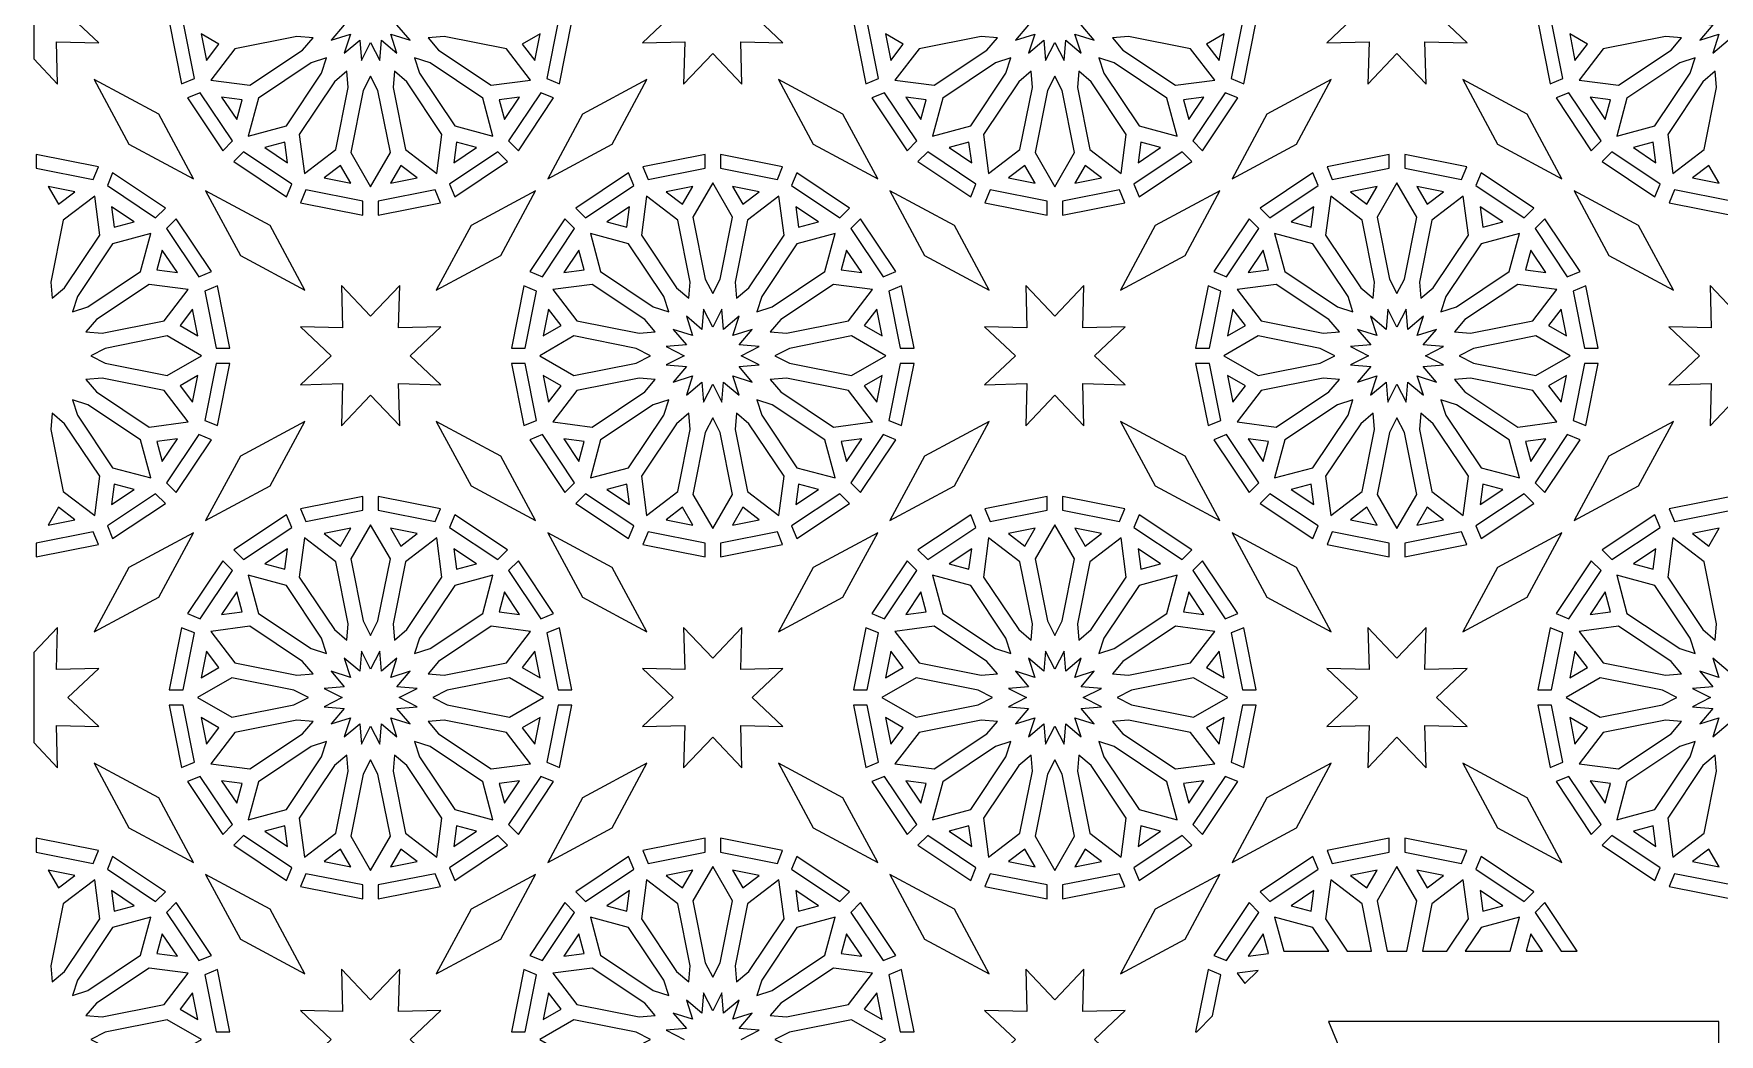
# Model space of a CAD drawing. Header units: millimetres. Extents: x 5 to 6335, y 27 to 2435.
# Drawn here: x 5461.2 to 5806, y 1946 to 2150.9 of the extents above; entities that cross this region are included whole.
import ezdxf

# ---------------------------------------------------------------- set-up
doc = ezdxf.new("R2010")
doc.units = ezdxf.units.MM
doc.layers.add('CUT', color=1, linetype='CONTINUOUS')

msp = doc.modelspace()

# ---------------------------------------------------------------- linework, layer by layer
at = {"layer": 'CUT'}
for points in [[(5461.16, 2145.694), (5466.036, 2140.548), (5465.803, 2149.197), (5474.452, 2148.964), (5468.171, 2154.915), (5474.452, 2160.866), (5465.803, 2160.633), (5466.036, 2169.282), (5461.16, 2164.136)], [(5594.134, 2169.282), (5594.367, 2160.633), (5585.718, 2160.866), (5591.999, 2154.915), (5585.718, 2148.964), (5594.367, 2149.197), (5594.134, 2140.548), (5600.085, 2146.829), (5606.036, 2140.548), (5605.803, 2149.197), (5614.452, 2148.964), (5608.171, 2154.915), (5614.452, 2160.866), (5605.803, 2160.633), (5606.036, 2169.282), (5600.085, 2163.001)], [(5734.134, 2169.282), (5734.367, 2160.633), (5725.718, 2160.866), (5731.999, 2154.915), (5725.718, 2148.964), (5734.367, 2149.197), (5734.134, 2140.548), (5740.085, 2146.829), (5746.036, 2140.548), (5745.803, 2149.197), (5754.452, 2148.964), (5748.171, 2154.915), (5754.452, 2160.866), (5745.803, 2160.633), (5746.036, 2169.282), (5740.085, 2163.001)], [(5488.894, 2153.34), (5491.428, 2140.607), (5494.027, 2141.685), (5491.709, 2153.34)], [(5568.461, 2153.34), (5566.143, 2141.685), (5568.742, 2140.607), (5571.276, 2153.34)], [(5628.894, 2153.34), (5631.428, 2140.607), (5634.027, 2141.685), (5631.709, 2153.34)], [(5708.461, 2153.34), (5706.143, 2141.685), (5708.742, 2140.607), (5711.276, 2153.34)], [(5768.894, 2153.34), (5771.428, 2140.607), (5774.027, 2141.685), (5771.709, 2153.34)], [(5499.067, 2148.745), (5495.416, 2150.853), (5496.5, 2145.4)], [(5518.323, 2150.043), (5515.012, 2150.311), (5502.299, 2147.782), (5497.377, 2141.366), (5505.394, 2140.311), (5516.172, 2147.513)], [(5541.847, 2150.043), (5543.998, 2147.513), (5554.776, 2140.311), (5562.793, 2141.366), (5557.871, 2147.782), (5545.158, 2150.311)], [(5564.754, 2150.853), (5561.103, 2148.745), (5563.67, 2145.4)], [(5639.067, 2148.745), (5635.416, 2150.853), (5636.5, 2145.4)], [(5658.323, 2150.043), (5655.012, 2150.311), (5642.299, 2147.782), (5637.377, 2141.366), (5645.394, 2140.311), (5656.172, 2147.513)], [(5681.847, 2150.043), (5683.998, 2147.513), (5694.776, 2140.311), (5702.793, 2141.366), (5697.871, 2147.782), (5685.158, 2150.311)], [(5704.754, 2150.853), (5701.103, 2148.745), (5703.67, 2145.4)], [(5779.067, 2148.745), (5775.416, 2150.853), (5776.5, 2145.4)], [(5798.323, 2150.043), (5795.012, 2150.311), (5782.299, 2147.782), (5777.377, 2141.366), (5785.394, 2140.311), (5796.172, 2147.513)], [(5521.083, 2145.913), (5517.921, 2144.893), (5507.144, 2137.692), (5505.051, 2129.881), (5512.862, 2131.974), (5520.063, 2142.751)], [(5539.087, 2145.913), (5540.107, 2142.751), (5547.308, 2131.974), (5555.119, 2129.881), (5553.026, 2137.692), (5542.249, 2144.893)], [(5661.083, 2145.913), (5657.921, 2144.893), (5647.144, 2137.692), (5645.051, 2129.881), (5652.862, 2131.974), (5660.063, 2142.751)], [(5679.087, 2145.913), (5680.107, 2142.751), (5687.308, 2131.974), (5695.119, 2129.881), (5693.026, 2137.692), (5682.249, 2144.893)], [(5801.083, 2145.913), (5797.921, 2144.893), (5787.144, 2137.692), (5785.051, 2129.881), (5792.862, 2131.974), (5800.063, 2142.751)], [(5525.213, 2143.153), (5522.683, 2141.002), (5515.481, 2130.224), (5516.536, 2122.207), (5522.952, 2127.129), (5525.481, 2139.842)], [(5530.085, 2142.184), (5528.571, 2139.227), (5526.042, 2126.515), (5530.085, 2119.511), (5534.128, 2126.515), (5531.599, 2139.227)], [(5534.957, 2143.153), (5534.689, 2139.842), (5537.218, 2127.129), (5543.634, 2122.207), (5544.689, 2130.224), (5537.487, 2141.002)], [(5665.213, 2143.153), (5662.683, 2141.002), (5655.481, 2130.224), (5656.536, 2122.207), (5662.952, 2127.129), (5665.481, 2139.842)], [(5670.085, 2142.184), (5668.571, 2139.227), (5666.042, 2126.515), (5670.085, 2119.511), (5674.128, 2126.515), (5671.599, 2139.227)], [(5674.957, 2143.153), (5674.689, 2139.842), (5677.218, 2127.129), (5683.634, 2122.207), (5684.689, 2130.224), (5677.487, 2141.002)], [(5805.213, 2143.153), (5802.683, 2141.002), (5795.481, 2130.224), (5796.536, 2122.207), (5802.952, 2127.129), (5805.481, 2139.842)], [(5486.734, 2134.359), (5473.536, 2141.464), (5480.641, 2128.266), (5493.839, 2121.161)], [(5492.633, 2137.697), (5499.846, 2126.903), (5501.835, 2128.893), (5495.233, 2138.774)], [(5564.937, 2138.774), (5558.335, 2128.893), (5560.324, 2126.903), (5567.537, 2137.697)], [(5579.529, 2128.266), (5586.634, 2141.464), (5573.436, 2134.359), (5566.331, 2121.161)], [(5626.734, 2134.359), (5613.536, 2141.464), (5620.641, 2128.266), (5633.839, 2121.161)], [(5632.633, 2137.697), (5639.846, 2126.903), (5641.835, 2128.893), (5635.233, 2138.774)], [(5704.937, 2138.774), (5698.335, 2128.893), (5700.324, 2126.903), (5707.537, 2137.697)], [(5719.529, 2128.266), (5726.634, 2141.464), (5713.436, 2134.359), (5706.331, 2121.161)], [(5766.734, 2134.359), (5753.536, 2141.464), (5760.641, 2128.266), (5773.839, 2121.161)], [(5772.633, 2137.697), (5779.846, 2126.903), (5781.835, 2128.893), (5775.233, 2138.774)], [(5503.789, 2137.345), (5499.609, 2137.895), (5502.698, 2133.272)], [(5560.561, 2137.895), (5556.381, 2137.345), (5557.472, 2133.272)], [(5643.789, 2137.345), (5639.609, 2137.895), (5642.698, 2133.272)], [(5700.561, 2137.895), (5696.381, 2137.345), (5697.472, 2133.272)], [(5783.789, 2137.345), (5779.609, 2137.895), (5782.698, 2133.272)], [(5512.515, 2128.619), (5508.442, 2127.528), (5513.065, 2124.439)], [(5551.728, 2127.528), (5547.655, 2128.619), (5547.105, 2124.439)], [(5652.515, 2128.619), (5648.442, 2127.528), (5653.065, 2124.439)], [(5691.728, 2127.528), (5687.655, 2128.619), (5687.105, 2124.439)], [(5792.515, 2128.619), (5788.442, 2127.528), (5793.065, 2124.439)], [(5474.393, 2123.572), (5461.66, 2126.106), (5461.66, 2123.291), (5473.315, 2120.973)], [(5502.073, 2124.676), (5512.867, 2117.463), (5513.944, 2120.063), (5504.063, 2126.665)], [(5556.107, 2126.665), (5546.226, 2120.063), (5547.303, 2117.463), (5558.097, 2124.676)], [(5598.51, 2126.106), (5585.777, 2123.572), (5586.855, 2120.973), (5598.51, 2123.291)], [(5614.393, 2123.572), (5601.66, 2126.106), (5601.66, 2123.291), (5613.315, 2120.973)], [(5642.073, 2124.676), (5652.867, 2117.463), (5653.944, 2120.063), (5644.063, 2126.665)], [(5696.107, 2126.665), (5686.226, 2120.063), (5687.303, 2117.463), (5698.097, 2124.676)], [(5738.51, 2126.106), (5725.777, 2123.572), (5726.855, 2120.973), (5738.51, 2123.291)], [(5754.393, 2123.572), (5741.66, 2126.106), (5741.66, 2123.291), (5753.315, 2120.973)], [(5782.073, 2124.676), (5792.867, 2117.463), (5793.944, 2120.063), (5784.063, 2126.665)], [(5488.097, 2115.154), (5477.303, 2122.367), (5476.226, 2119.767), (5486.107, 2113.165)], [(5523.915, 2123.897), (5520.57, 2121.33), (5526.023, 2120.246)], [(5536.255, 2123.897), (5534.147, 2120.246), (5539.6, 2121.33)], [(5582.867, 2122.367), (5572.073, 2115.154), (5574.063, 2113.165), (5583.944, 2119.767)], [(5628.097, 2115.154), (5617.303, 2122.367), (5616.226, 2119.767), (5626.107, 2113.165)], [(5663.915, 2123.897), (5660.57, 2121.33), (5666.023, 2120.246)], [(5676.255, 2123.897), (5674.147, 2120.246), (5679.6, 2121.33)], [(5722.867, 2122.367), (5712.073, 2115.154), (5714.063, 2113.165), (5723.944, 2119.767)], [(5768.097, 2115.154), (5757.303, 2122.367), (5756.226, 2119.767), (5766.107, 2113.165)], [(5803.915, 2123.897), (5800.57, 2121.33), (5806.023, 2120.246)], [(5464.147, 2119.584), (5466.255, 2115.933), (5469.6, 2118.5)], [(5464.957, 2096.677), (5467.487, 2098.828), (5474.689, 2109.606), (5473.634, 2117.623), (5467.218, 2112.701), (5464.689, 2099.988)], [(5503.436, 2105.471), (5516.634, 2098.366), (5509.529, 2111.564), (5496.331, 2118.669)], [(5528.51, 2116.539), (5516.855, 2118.857), (5515.777, 2116.258), (5528.51, 2113.724)], [(5543.315, 2118.857), (5531.66, 2116.539), (5531.66, 2113.724), (5544.393, 2116.258)], [(5550.641, 2111.564), (5543.536, 2098.366), (5556.734, 2105.471), (5563.839, 2118.669)], [(5595.213, 2096.677), (5595.481, 2099.988), (5592.952, 2112.701), (5586.536, 2117.623), (5585.481, 2109.606), (5592.683, 2098.828)], [(5590.57, 2118.5), (5593.915, 2115.933), (5596.023, 2119.584)], [(5600.085, 2097.646), (5601.599, 2100.603), (5604.128, 2113.315), (5600.085, 2120.319), (5596.042, 2113.315), (5598.571, 2100.603)], [(5604.147, 2119.584), (5606.255, 2115.933), (5609.6, 2118.5)], [(5604.957, 2096.677), (5607.487, 2098.828), (5614.689, 2109.606), (5613.634, 2117.623), (5607.218, 2112.701), (5604.689, 2099.988)], [(5643.436, 2105.471), (5656.634, 2098.366), (5649.529, 2111.564), (5636.331, 2118.669)], [(5668.51, 2116.539), (5656.855, 2118.857), (5655.777, 2116.258), (5668.51, 2113.724)], [(5683.315, 2118.857), (5671.66, 2116.539), (5671.66, 2113.724), (5684.393, 2116.258)], [(5690.641, 2111.564), (5683.536, 2098.366), (5696.734, 2105.471), (5703.839, 2118.669)], [(5735.213, 2096.677), (5735.481, 2099.988), (5732.952, 2112.701), (5726.536, 2117.623), (5725.481, 2109.606), (5732.683, 2098.828)], [(5730.57, 2118.5), (5733.915, 2115.933), (5736.023, 2119.584)], [(5740.085, 2097.646), (5741.599, 2100.603), (5744.128, 2113.315), (5740.085, 2120.319), (5736.042, 2113.315), (5738.571, 2100.603)], [(5744.147, 2119.584), (5746.255, 2115.933), (5749.6, 2118.5)], [(5744.957, 2096.677), (5747.487, 2098.828), (5754.689, 2109.606), (5753.634, 2117.623), (5747.218, 2112.701), (5744.689, 2099.988)], [(5783.436, 2105.471), (5796.634, 2098.366), (5789.529, 2111.564), (5776.331, 2118.669)], [(5808.51, 2116.539), (5796.855, 2118.857), (5795.777, 2116.258), (5808.51, 2113.724)], [(5477.105, 2115.391), (5477.655, 2111.211), (5481.728, 2112.302)], [(5578.442, 2112.302), (5582.515, 2111.211), (5583.065, 2115.391)], [(5617.105, 2115.391), (5617.655, 2111.211), (5621.728, 2112.302)], [(5718.442, 2112.302), (5722.515, 2111.211), (5723.065, 2115.391)], [(5757.105, 2115.391), (5757.655, 2111.211), (5761.728, 2112.302)], [(5497.537, 2102.133), (5490.324, 2112.927), (5488.335, 2110.937), (5494.937, 2101.056)], [(5569.846, 2112.927), (5562.633, 2102.133), (5565.233, 2101.056), (5571.835, 2110.937)], [(5637.537, 2102.133), (5630.324, 2112.927), (5628.335, 2110.937), (5634.937, 2101.056)], [(5709.846, 2112.927), (5702.633, 2102.133), (5705.233, 2101.056), (5711.835, 2110.937)], [(5777.537, 2102.133), (5770.324, 2112.927), (5768.335, 2110.937), (5774.937, 2101.056)], [(5469.087, 2093.917), (5472.249, 2094.937), (5483.026, 2102.138), (5485.119, 2109.949), (5477.308, 2107.856), (5470.107, 2097.079)], [(5591.083, 2093.917), (5590.063, 2097.079), (5582.862, 2107.856), (5575.051, 2109.949), (5577.144, 2102.138), (5587.921, 2094.937)], [(5609.087, 2093.917), (5612.249, 2094.937), (5623.026, 2102.138), (5625.119, 2109.949), (5617.308, 2107.856), (5610.107, 2097.079)], [(5731.083, 2093.917), (5730.063, 2097.079), (5722.862, 2107.856), (5715.051, 2109.949), (5717.144, 2102.138), (5727.921, 2094.937)], [(5749.087, 2093.917), (5752.249, 2094.937), (5763.026, 2102.138), (5765.119, 2109.949), (5757.308, 2107.856), (5750.107, 2097.079)], [(5487.472, 2106.558), (5486.381, 2102.485), (5490.561, 2101.935)], [(5569.609, 2101.935), (5573.789, 2102.485), (5572.698, 2106.558)], [(5627.472, 2106.558), (5626.381, 2102.485), (5630.561, 2101.935)], [(5709.609, 2101.935), (5713.789, 2102.485), (5712.698, 2106.558)], [(5767.472, 2106.558), (5766.381, 2102.485), (5770.561, 2101.935)], [(5471.847, 2089.787), (5475.158, 2089.519), (5487.871, 2092.048), (5492.793, 2098.464), (5484.776, 2099.519), (5473.998, 2092.317)], [(5496.143, 2098.145), (5498.461, 2086.49), (5501.276, 2086.49), (5498.742, 2099.223)], [(5524.134, 2099.282), (5524.367, 2090.633), (5515.718, 2090.866), (5521.999, 2084.915), (5515.718, 2078.964), (5524.367, 2079.197), (5524.134, 2070.548), (5530.085, 2076.829), (5536.036, 2070.548), (5535.803, 2079.197), (5544.452, 2078.964), (5538.171, 2084.915), (5544.452, 2090.866), (5535.803, 2090.633), (5536.036, 2099.282), (5530.085, 2093.001)], [(5561.428, 2099.223), (5558.894, 2086.49), (5561.709, 2086.49), (5564.027, 2098.145)], [(5586.172, 2092.317), (5575.394, 2099.519), (5567.377, 2098.464), (5572.299, 2092.048), (5585.012, 2089.519), (5588.323, 2089.787)], [(5611.847, 2089.787), (5615.158, 2089.519), (5627.871, 2092.048), (5632.793, 2098.464), (5624.776, 2099.519), (5613.998, 2092.317)], [(5636.143, 2098.145), (5638.461, 2086.49), (5641.276, 2086.49), (5638.742, 2099.223)], [(5664.134, 2099.282), (5664.367, 2090.633), (5655.718, 2090.866), (5661.999, 2084.915), (5655.718, 2078.964), (5664.367, 2079.197), (5664.134, 2070.548), (5670.085, 2076.829), (5676.036, 2070.548), (5675.803, 2079.197), (5684.452, 2078.964), (5678.171, 2084.915), (5684.452, 2090.866), (5675.803, 2090.633), (5676.036, 2099.282), (5670.085, 2093.001)], [(5701.428, 2099.223), (5698.894, 2086.49), (5701.709, 2086.49), (5704.027, 2098.145)], [(5726.172, 2092.317), (5715.394, 2099.519), (5707.377, 2098.464), (5712.299, 2092.048), (5725.012, 2089.519), (5728.323, 2089.787)], [(5751.847, 2089.787), (5755.158, 2089.519), (5767.871, 2092.048), (5772.793, 2098.464), (5764.776, 2099.519), (5753.998, 2092.317)], [(5776.143, 2098.145), (5778.461, 2086.49), (5781.276, 2086.49), (5778.742, 2099.223)], [(5804.134, 2099.282), (5804.367, 2090.633), (5795.718, 2090.866), (5801.999, 2084.915), (5795.718, 2078.964), (5804.367, 2079.197), (5804.134, 2070.548), (5810.085, 2076.829), (5816.036, 2070.548), (5815.803, 2079.197), (5824.452, 2078.964), (5818.171, 2084.915), (5824.452, 2090.866), (5815.803, 2090.633), (5816.036, 2099.282), (5810.085, 2093.001)], [(5493.67, 2094.43), (5491.103, 2091.085), (5494.754, 2088.977)], [(5565.416, 2088.977), (5569.067, 2091.085), (5566.5, 2094.43)], [(5598.192, 2094.433), (5597.857, 2090.295), (5594.693, 2092.984), (5595.967, 2089.033), (5592.016, 2090.307), (5594.705, 2087.143), (5590.567, 2086.808), (5594.261, 2084.915), (5590.567, 2083.022), (5594.705, 2082.687), (5592.016, 2079.523), (5595.967, 2080.797), (5594.693, 2076.846), (5597.857, 2079.535), (5598.192, 2075.397), (5600.085, 2079.091), (5601.978, 2075.397), (5602.313, 2079.535), (5605.477, 2076.846), (5604.203, 2080.797), (5608.154, 2079.523), (5605.465, 2082.687), (5609.603, 2083.022), (5605.909, 2084.915), (5609.603, 2086.808), (5605.465, 2087.143), (5608.154, 2090.307), (5604.203, 2089.033), (5605.477, 2092.984), (5602.313, 2090.295), (5601.978, 2094.433), (5600.085, 2090.739)], [(5633.67, 2094.43), (5631.103, 2091.085), (5634.754, 2088.977)], [(5705.416, 2088.977), (5709.067, 2091.085), (5706.5, 2094.43)], [(5738.192, 2094.433), (5737.857, 2090.295), (5734.693, 2092.984), (5735.967, 2089.033), (5732.016, 2090.307), (5734.705, 2087.143), (5730.567, 2086.808), (5734.261, 2084.915), (5730.567, 2083.022), (5734.705, 2082.687), (5732.016, 2079.523), (5735.967, 2080.797), (5734.693, 2076.846), (5737.857, 2079.535), (5738.192, 2075.397), (5740.085, 2079.091), (5741.978, 2075.397), (5742.313, 2079.535), (5745.477, 2076.846), (5744.203, 2080.797), (5748.154, 2079.523), (5745.465, 2082.687), (5749.603, 2083.022), (5745.909, 2084.915), (5749.603, 2086.808), (5745.465, 2087.143), (5748.154, 2090.307), (5744.203, 2089.033), (5745.477, 2092.984), (5742.313, 2090.295), (5741.978, 2094.433), (5740.085, 2090.739)], [(5773.67, 2094.43), (5771.103, 2091.085), (5774.754, 2088.977)], [(5472.816, 2084.915), (5475.773, 2083.401), (5488.485, 2080.872), (5495.489, 2084.915), (5488.485, 2088.958), (5475.773, 2086.429)], [(5587.354, 2084.915), (5584.397, 2086.429), (5571.685, 2088.958), (5564.681, 2084.915), (5571.685, 2080.872), (5584.397, 2083.401)], [(5612.816, 2084.915), (5615.773, 2083.401), (5628.485, 2080.872), (5635.489, 2084.915), (5628.485, 2088.958), (5615.773, 2086.429)], [(5727.354, 2084.915), (5724.397, 2086.429), (5711.685, 2088.958), (5704.681, 2084.915), (5711.685, 2080.872), (5724.397, 2083.401)], [(5752.816, 2084.915), (5755.773, 2083.401), (5768.485, 2080.872), (5775.489, 2084.915), (5768.485, 2088.958), (5755.773, 2086.429)], [(5498.461, 2083.34), (5496.143, 2071.685), (5498.742, 2070.607), (5501.276, 2083.34)], [(5558.894, 2083.34), (5561.428, 2070.607), (5564.027, 2071.685), (5561.709, 2083.34)], [(5638.461, 2083.34), (5636.143, 2071.685), (5638.742, 2070.607), (5641.276, 2083.34)], [(5698.894, 2083.34), (5701.428, 2070.607), (5704.027, 2071.685), (5701.709, 2083.34)], [(5778.461, 2083.34), (5776.143, 2071.685), (5778.742, 2070.607), (5781.276, 2083.34)], [(5471.847, 2080.043), (5473.998, 2077.513), (5484.776, 2070.311), (5492.793, 2071.366), (5487.871, 2077.782), (5475.158, 2080.311)], [(5494.754, 2080.853), (5491.103, 2078.745), (5493.67, 2075.4)], [(5569.067, 2078.745), (5565.416, 2080.853), (5566.5, 2075.4)], [(5588.323, 2080.043), (5585.012, 2080.311), (5572.299, 2077.782), (5567.377, 2071.366), (5575.394, 2070.311), (5586.172, 2077.513)], [(5611.847, 2080.043), (5613.998, 2077.513), (5624.776, 2070.311), (5632.793, 2071.366), (5627.871, 2077.782), (5615.158, 2080.311)], [(5634.754, 2080.853), (5631.103, 2078.745), (5633.67, 2075.4)], [(5709.067, 2078.745), (5705.416, 2080.853), (5706.5, 2075.4)], [(5728.323, 2080.043), (5725.012, 2080.311), (5712.299, 2077.782), (5707.377, 2071.366), (5715.394, 2070.311), (5726.172, 2077.513)], [(5751.847, 2080.043), (5753.998, 2077.513), (5764.776, 2070.311), (5772.793, 2071.366), (5767.871, 2077.782), (5755.158, 2080.311)], [(5774.754, 2080.853), (5771.103, 2078.745), (5773.67, 2075.4)], [(5464.957, 2073.153), (5464.689, 2069.842), (5467.218, 2057.129), (5473.634, 2052.207), (5474.689, 2060.224), (5467.487, 2071.002)], [(5469.087, 2075.913), (5470.107, 2072.751), (5477.308, 2061.974), (5485.119, 2059.881), (5483.026, 2067.692), (5472.249, 2074.893)], [(5591.083, 2075.913), (5587.921, 2074.893), (5577.144, 2067.692), (5575.051, 2059.881), (5582.862, 2061.974), (5590.063, 2072.751)], [(5595.213, 2073.153), (5592.683, 2071.002), (5585.481, 2060.224), (5586.536, 2052.207), (5592.952, 2057.129), (5595.481, 2069.842)], [(5604.957, 2073.153), (5604.689, 2069.842), (5607.218, 2057.129), (5613.634, 2052.207), (5614.689, 2060.224), (5607.487, 2071.002)], [(5609.087, 2075.913), (5610.107, 2072.751), (5617.308, 2061.974), (5625.119, 2059.881), (5623.026, 2067.692), (5612.249, 2074.893)], [(5731.083, 2075.913), (5727.921, 2074.893), (5717.144, 2067.692), (5715.051, 2059.881), (5722.862, 2061.974), (5730.063, 2072.751)], [(5735.213, 2073.153), (5732.683, 2071.002), (5725.481, 2060.224), (5726.536, 2052.207), (5732.952, 2057.129), (5735.481, 2069.842)], [(5744.957, 2073.153), (5744.689, 2069.842), (5747.218, 2057.129), (5753.634, 2052.207), (5754.689, 2060.224), (5747.487, 2071.002)], [(5749.087, 2075.913), (5750.107, 2072.751), (5757.308, 2061.974), (5765.119, 2059.881), (5763.026, 2067.692), (5752.249, 2074.893)], [(5509.529, 2058.266), (5516.634, 2071.464), (5503.436, 2064.359), (5496.331, 2051.161)], [(5556.734, 2064.359), (5543.536, 2071.464), (5550.641, 2058.266), (5563.839, 2051.161)], [(5600.085, 2072.184), (5598.571, 2069.227), (5596.042, 2056.515), (5600.085, 2049.511), (5604.128, 2056.515), (5601.599, 2069.227)], [(5649.529, 2058.266), (5656.634, 2071.464), (5643.436, 2064.359), (5636.331, 2051.161)], [(5696.734, 2064.359), (5683.536, 2071.464), (5690.641, 2058.266), (5703.839, 2051.161)], [(5740.085, 2072.184), (5738.571, 2069.227), (5736.042, 2056.515), (5740.085, 2049.511), (5744.128, 2056.515), (5741.599, 2069.227)], [(5789.529, 2058.266), (5796.634, 2071.464), (5783.436, 2064.359), (5776.331, 2051.161)], [(5490.561, 2067.895), (5486.381, 2067.345), (5487.472, 2063.272)], [(5494.937, 2068.774), (5488.335, 2058.893), (5490.324, 2056.903), (5497.537, 2067.697)], [(5562.633, 2067.697), (5569.846, 2056.903), (5571.835, 2058.893), (5565.233, 2068.774)], [(5573.789, 2067.345), (5569.609, 2067.895), (5572.698, 2063.272)], [(5630.561, 2067.895), (5626.381, 2067.345), (5627.472, 2063.272)], [(5634.937, 2068.774), (5628.335, 2058.893), (5630.324, 2056.903), (5637.537, 2067.697)], [(5702.633, 2067.697), (5709.846, 2056.903), (5711.835, 2058.893), (5705.233, 2068.774)], [(5713.789, 2067.345), (5709.609, 2067.895), (5712.698, 2063.272)], [(5770.561, 2067.895), (5766.381, 2067.345), (5767.472, 2063.272)], [(5774.937, 2068.774), (5768.335, 2058.893), (5770.324, 2056.903), (5777.537, 2067.697)], [(5486.107, 2056.665), (5476.226, 2050.063), (5477.303, 2047.463), (5488.097, 2054.676)], [(5481.728, 2057.528), (5477.655, 2058.619), (5477.105, 2054.439)], [(5528.51, 2056.106), (5515.777, 2053.572), (5516.855, 2050.973), (5528.51, 2053.291)], [(5544.393, 2053.572), (5531.66, 2056.106), (5531.66, 2053.291), (5543.315, 2050.973)], [(5572.073, 2054.676), (5582.867, 2047.463), (5583.944, 2050.063), (5574.063, 2056.665)], [(5582.515, 2058.619), (5578.442, 2057.528), (5583.065, 2054.439)], [(5626.107, 2056.665), (5616.226, 2050.063), (5617.303, 2047.463), (5628.097, 2054.676)], [(5621.728, 2057.528), (5617.655, 2058.619), (5617.105, 2054.439)], [(5668.51, 2056.106), (5655.777, 2053.572), (5656.855, 2050.973), (5668.51, 2053.291)], [(5684.393, 2053.572), (5671.66, 2056.106), (5671.66, 2053.291), (5683.315, 2050.973)], [(5712.073, 2054.676), (5722.867, 2047.463), (5723.944, 2050.063), (5714.063, 2056.665)], [(5722.515, 2058.619), (5718.442, 2057.528), (5723.065, 2054.439)], [(5766.107, 2056.665), (5756.226, 2050.063), (5757.303, 2047.463), (5768.097, 2054.676)], [(5761.728, 2057.528), (5757.655, 2058.619), (5757.105, 2054.439)], [(5808.51, 2056.106), (5795.777, 2053.572), (5796.855, 2050.973), (5808.51, 2053.291)], [(5466.255, 2053.897), (5464.147, 2050.246), (5469.6, 2051.33)], [(5512.867, 2052.367), (5502.073, 2045.154), (5504.063, 2043.165), (5513.944, 2049.767)], [(5558.097, 2045.154), (5547.303, 2052.367), (5546.226, 2049.767), (5556.107, 2043.165)], [(5593.915, 2053.897), (5590.57, 2051.33), (5596.023, 2050.246)], [(5606.255, 2053.897), (5604.147, 2050.246), (5609.6, 2051.33)], [(5652.867, 2052.367), (5642.073, 2045.154), (5644.063, 2043.165), (5653.944, 2049.767)], [(5698.097, 2045.154), (5687.303, 2052.367), (5686.226, 2049.767), (5696.107, 2043.165)], [(5733.915, 2053.897), (5730.57, 2051.33), (5736.023, 2050.246)], [(5746.255, 2053.897), (5744.147, 2050.246), (5749.6, 2051.33)], [(5792.867, 2052.367), (5782.073, 2045.154), (5784.063, 2043.165), (5793.944, 2049.767)], [(5473.315, 2048.857), (5461.66, 2046.539), (5461.66, 2043.724), (5474.393, 2046.258)], [(5480.641, 2041.564), (5473.536, 2028.366), (5486.734, 2035.471), (5493.839, 2048.669)], [(5520.57, 2048.5), (5523.915, 2045.933), (5526.023, 2049.584)], [(5530.085, 2027.646), (5531.599, 2030.603), (5534.128, 2043.315), (5530.085, 2050.319), (5526.042, 2043.315), (5528.571, 2030.603)], [(5534.147, 2049.584), (5536.255, 2045.933), (5539.6, 2048.5)], [(5573.436, 2035.471), (5586.634, 2028.366), (5579.529, 2041.564), (5566.331, 2048.669)], [(5598.51, 2046.539), (5586.855, 2048.857), (5585.777, 2046.258), (5598.51, 2043.724)], [(5613.315, 2048.857), (5601.66, 2046.539), (5601.66, 2043.724), (5614.393, 2046.258)], [(5620.641, 2041.564), (5613.536, 2028.366), (5626.734, 2035.471), (5633.839, 2048.669)], [(5660.57, 2048.5), (5663.915, 2045.933), (5666.023, 2049.584)], [(5670.085, 2027.646), (5671.599, 2030.603), (5674.128, 2043.315), (5670.085, 2050.319), (5666.042, 2043.315), (5668.571, 2030.603)], [(5674.147, 2049.584), (5676.255, 2045.933), (5679.6, 2048.5)], [(5713.436, 2035.471), (5726.634, 2028.366), (5719.529, 2041.564), (5706.331, 2048.669)], [(5738.51, 2046.539), (5726.855, 2048.857), (5725.777, 2046.258), (5738.51, 2043.724)], [(5753.315, 2048.857), (5741.66, 2046.539), (5741.66, 2043.724), (5754.393, 2046.258)], [(5760.641, 2041.564), (5753.536, 2028.366), (5766.734, 2035.471), (5773.839, 2048.669)], [(5800.57, 2048.5), (5803.915, 2045.933), (5806.023, 2049.584)], [(5508.442, 2042.302), (5512.515, 2041.211), (5513.065, 2045.391)], [(5525.213, 2026.677), (5525.481, 2029.988), (5522.952, 2042.701), (5516.536, 2047.623), (5515.481, 2039.606), (5522.683, 2028.828)], [(5534.957, 2026.677), (5537.487, 2028.828), (5544.689, 2039.606), (5543.634, 2047.623), (5537.218, 2042.701), (5534.689, 2029.988)], [(5547.105, 2045.391), (5547.655, 2041.211), (5551.728, 2042.302)], [(5648.442, 2042.302), (5652.515, 2041.211), (5653.065, 2045.391)], [(5665.213, 2026.677), (5665.481, 2029.988), (5662.952, 2042.701), (5656.536, 2047.623), (5655.481, 2039.606), (5662.683, 2028.828)], [(5674.957, 2026.677), (5677.487, 2028.828), (5684.689, 2039.606), (5683.634, 2047.623), (5677.218, 2042.701), (5674.689, 2029.988)], [(5687.105, 2045.391), (5687.655, 2041.211), (5691.728, 2042.302)], [(5788.442, 2042.302), (5792.515, 2041.211), (5793.065, 2045.391)], [(5805.213, 2026.677), (5805.481, 2029.988), (5802.952, 2042.701), (5796.536, 2047.623), (5795.481, 2039.606), (5802.683, 2028.828)], [(5499.846, 2042.927), (5492.633, 2032.133), (5495.233, 2031.056), (5501.835, 2040.937)], [(5567.537, 2032.133), (5560.324, 2042.927), (5558.335, 2040.937), (5564.937, 2031.056)], [(5639.846, 2042.927), (5632.633, 2032.133), (5635.233, 2031.056), (5641.835, 2040.937)], [(5707.537, 2032.133), (5700.324, 2042.927), (5698.335, 2040.937), (5704.937, 2031.056)], [(5779.846, 2042.927), (5772.633, 2032.133), (5775.233, 2031.056), (5781.835, 2040.937)], [(5521.083, 2023.917), (5520.063, 2027.079), (5512.862, 2037.856), (5505.051, 2039.949), (5507.144, 2032.138), (5517.921, 2024.937)], [(5539.087, 2023.917), (5542.249, 2024.937), (5553.026, 2032.138), (5555.119, 2039.949), (5547.308, 2037.856), (5540.107, 2027.079)], [(5661.083, 2023.917), (5660.063, 2027.079), (5652.862, 2037.856), (5645.051, 2039.949), (5647.144, 2032.138), (5657.921, 2024.937)], [(5679.087, 2023.917), (5682.249, 2024.937), (5693.026, 2032.138), (5695.119, 2039.949), (5687.308, 2037.856), (5680.107, 2027.079)], [(5801.083, 2023.917), (5800.063, 2027.079), (5792.862, 2037.856), (5785.051, 2039.949), (5787.144, 2032.138), (5797.921, 2024.937)], [(5499.609, 2031.935), (5503.789, 2032.485), (5502.698, 2036.558)], [(5557.472, 2036.558), (5556.381, 2032.485), (5560.561, 2031.935)], [(5639.609, 2031.935), (5643.789, 2032.485), (5642.698, 2036.558)], [(5697.472, 2036.558), (5696.381, 2032.485), (5700.561, 2031.935)], [(5779.609, 2031.935), (5783.789, 2032.485), (5782.698, 2036.558)], [(5461.16, 2005.694), (5466.036, 2000.548), (5465.803, 2009.197), (5474.452, 2008.964), (5468.171, 2014.915), (5474.452, 2020.866), (5465.803, 2020.633), (5466.036, 2029.282), (5461.16, 2024.136)], [(5491.428, 2029.223), (5488.894, 2016.49), (5491.709, 2016.49), (5494.027, 2028.145)], [(5516.172, 2022.317), (5505.394, 2029.519), (5497.377, 2028.464), (5502.299, 2022.048), (5515.012, 2019.519), (5518.323, 2019.787)], [(5541.847, 2019.787), (5545.158, 2019.519), (5557.871, 2022.048), (5562.793, 2028.464), (5554.776, 2029.519), (5543.998, 2022.317)], [(5566.143, 2028.145), (5568.461, 2016.49), (5571.276, 2016.49), (5568.742, 2029.223)], [(5594.134, 2029.282), (5594.367, 2020.633), (5585.718, 2020.866), (5591.999, 2014.915), (5585.718, 2008.964), (5594.367, 2009.197), (5594.134, 2000.548), (5600.085, 2006.829), (5606.036, 2000.548), (5605.803, 2009.197), (5614.452, 2008.964), (5608.171, 2014.915), (5614.452, 2020.866), (5605.803, 2020.633), (5606.036, 2029.282), (5600.085, 2023.001)], [(5631.428, 2029.223), (5628.894, 2016.49), (5631.709, 2016.49), (5634.027, 2028.145)], [(5656.172, 2022.317), (5645.394, 2029.519), (5637.377, 2028.464), (5642.299, 2022.048), (5655.012, 2019.519), (5658.323, 2019.787)], [(5681.847, 2019.787), (5685.158, 2019.519), (5697.871, 2022.048), (5702.793, 2028.464), (5694.776, 2029.519), (5683.998, 2022.317)], [(5706.143, 2028.145), (5708.461, 2016.49), (5711.276, 2016.49), (5708.742, 2029.223)], [(5734.134, 2029.282), (5734.367, 2020.633), (5725.718, 2020.866), (5731.999, 2014.915), (5725.718, 2008.964), (5734.367, 2009.197), (5734.134, 2000.548), (5740.085, 2006.829), (5746.036, 2000.548), (5745.803, 2009.197), (5754.452, 2008.964), (5748.171, 2014.915), (5754.452, 2020.866), (5745.803, 2020.633), (5746.036, 2029.282), (5740.085, 2023.001)], [(5771.428, 2029.223), (5768.894, 2016.49), (5771.709, 2016.49), (5774.027, 2028.145)], [(5796.172, 2022.317), (5785.394, 2029.519), (5777.377, 2028.464), (5782.299, 2022.048), (5795.012, 2019.519), (5798.323, 2019.787)], [(5495.416, 2018.977), (5499.067, 2021.085), (5496.5, 2024.43)], [(5528.192, 2024.433), (5527.857, 2020.295), (5524.693, 2022.984), (5525.967, 2019.033), (5522.016, 2020.307), (5524.705, 2017.143), (5520.567, 2016.808), (5524.261, 2014.915), (5520.567, 2013.022), (5524.705, 2012.687), (5522.016, 2009.523), (5525.967, 2010.797), (5524.693, 2006.846), (5527.857, 2009.535), (5528.192, 2005.397), (5530.085, 2009.091), (5531.978, 2005.397), (5532.313, 2009.535), (5535.477, 2006.846), (5534.203, 2010.797), (5538.154, 2009.523), (5535.465, 2012.687), (5539.603, 2013.022), (5535.909, 2014.915), (5539.603, 2016.808), (5535.465, 2017.143), (5538.154, 2020.307), (5534.203, 2019.033), (5535.477, 2022.984), (5532.313, 2020.295), (5531.978, 2024.433), (5530.085, 2020.739)], [(5563.67, 2024.43), (5561.103, 2021.085), (5564.754, 2018.977)], [(5635.416, 2018.977), (5639.067, 2021.085), (5636.5, 2024.43)], [(5668.192, 2024.433), (5667.857, 2020.295), (5664.693, 2022.984), (5665.967, 2019.033), (5662.016, 2020.307), (5664.705, 2017.143), (5660.567, 2016.808), (5664.261, 2014.915), (5660.567, 2013.022), (5664.705, 2012.687), (5662.016, 2009.523), (5665.967, 2010.797), (5664.693, 2006.846), (5667.857, 2009.535), (5668.192, 2005.397), (5670.085, 2009.091), (5671.978, 2005.397), (5672.313, 2009.535), (5675.477, 2006.846), (5674.203, 2010.797), (5678.154, 2009.523), (5675.465, 2012.687), (5679.603, 2013.022), (5675.909, 2014.915), (5679.603, 2016.808), (5675.465, 2017.143), (5678.154, 2020.307), (5674.203, 2019.033), (5675.477, 2022.984), (5672.313, 2020.295), (5671.978, 2024.433), (5670.085, 2020.739)], [(5703.67, 2024.43), (5701.103, 2021.085), (5704.754, 2018.977)], [(5775.416, 2018.977), (5779.067, 2021.085), (5776.5, 2024.43)], [(5517.354, 2014.915), (5514.397, 2016.429), (5501.685, 2018.958), (5494.681, 2014.915), (5501.685, 2010.872), (5514.397, 2013.401)], [(5542.816, 2014.915), (5545.773, 2013.401), (5558.485, 2010.872), (5565.489, 2014.915), (5558.485, 2018.958), (5545.773, 2016.429)], [(5657.354, 2014.915), (5654.397, 2016.429), (5641.685, 2018.958), (5634.681, 2014.915), (5641.685, 2010.872), (5654.397, 2013.401)], [(5682.816, 2014.915), (5685.773, 2013.401), (5698.485, 2010.872), (5705.489, 2014.915), (5698.485, 2018.958), (5685.773, 2016.429)], [(5797.354, 2014.915), (5794.397, 2016.429), (5781.685, 2018.958), (5774.681, 2014.915), (5781.685, 2010.872), (5794.397, 2013.401)], [(5488.894, 2013.34), (5491.428, 2000.607), (5494.027, 2001.685), (5491.709, 2013.34)], [(5499.067, 2008.745), (5495.416, 2010.853), (5496.5, 2005.4)], [(5564.754, 2010.853), (5561.103, 2008.745), (5563.67, 2005.4)], [(5568.461, 2013.34), (5566.143, 2001.685), (5568.742, 2000.607), (5571.276, 2013.34)], [(5628.894, 2013.34), (5631.428, 2000.607), (5634.027, 2001.685), (5631.709, 2013.34)], [(5639.067, 2008.745), (5635.416, 2010.853), (5636.5, 2005.4)], [(5704.754, 2010.853), (5701.103, 2008.745), (5703.67, 2005.4)], [(5708.461, 2013.34), (5706.143, 2001.685), (5708.742, 2000.607), (5711.276, 2013.34)], [(5768.894, 2013.34), (5771.428, 2000.607), (5774.027, 2001.685), (5771.709, 2013.34)], [(5779.067, 2008.745), (5775.416, 2010.853), (5776.5, 2005.4)], [(5518.323, 2010.043), (5515.012, 2010.311), (5502.299, 2007.782), (5497.377, 2001.366), (5505.394, 2000.311), (5516.172, 2007.513)], [(5541.847, 2010.043), (5543.998, 2007.513), (5554.776, 2000.311), (5562.793, 2001.366), (5557.871, 2007.782), (5545.158, 2010.311)], [(5658.323, 2010.043), (5655.012, 2010.311), (5642.299, 2007.782), (5637.377, 2001.366), (5645.394, 2000.311), (5656.172, 2007.513)], [(5681.847, 2010.043), (5683.998, 2007.513), (5694.776, 2000.311), (5702.793, 2001.366), (5697.871, 2007.782), (5685.158, 2010.311)], [(5798.323, 2010.043), (5795.012, 2010.311), (5782.299, 2007.782), (5777.377, 2001.366), (5785.394, 2000.311), (5796.172, 2007.513)], [(5521.083, 2005.913), (5517.921, 2004.893), (5507.144, 1997.692), (5505.051, 1989.881), (5512.862, 1991.974), (5520.063, 2002.751)], [(5539.087, 2005.913), (5540.107, 2002.751), (5547.308, 1991.974), (5555.119, 1989.881), (5553.026, 1997.692), (5542.249, 2004.893)], [(5661.083, 2005.913), (5657.921, 2004.893), (5647.144, 1997.692), (5645.051, 1989.881), (5652.862, 1991.974), (5660.063, 2002.751)], [(5679.087, 2005.913), (5680.107, 2002.751), (5687.308, 1991.974), (5695.119, 1989.881), (5693.026, 1997.692), (5682.249, 2004.893)], [(5801.083, 2005.913), (5797.921, 2004.893), (5787.144, 1997.692), (5785.051, 1989.881), (5792.862, 1991.974), (5800.063, 2002.751)], [(5486.734, 1994.359), (5473.536, 2001.464), (5480.641, 1988.266), (5493.839, 1981.161)], [(5525.213, 2003.153), (5522.683, 2001.002), (5515.481, 1990.224), (5516.536, 1982.207), (5522.952, 1987.129), (5525.481, 1999.842)], [(5530.085, 2002.184), (5528.571, 1999.227), (5526.042, 1986.515), (5530.085, 1979.511), (5534.128, 1986.515), (5531.599, 1999.227)], [(5534.957, 2003.153), (5534.689, 1999.842), (5537.218, 1987.129), (5543.634, 1982.207), (5544.689, 1990.224), (5537.487, 2001.002)], [(5579.529, 1988.266), (5586.634, 2001.464), (5573.436, 1994.359), (5566.331, 1981.161)], [(5626.734, 1994.359), (5613.536, 2001.464), (5620.641, 1988.266), (5633.839, 1981.161)], [(5665.213, 2003.153), (5662.683, 2001.002), (5655.481, 1990.224), (5656.536, 1982.207), (5662.952, 1987.129), (5665.481, 1999.842)], [(5670.085, 2002.184), (5668.571, 1999.227), (5666.042, 1986.515), (5670.085, 1979.511), (5674.128, 1986.515), (5671.599, 1999.227)], [(5674.957, 2003.153), (5674.689, 1999.842), (5677.218, 1987.129), (5683.634, 1982.207), (5684.689, 1990.224), (5677.487, 2001.002)], [(5719.529, 1988.266), (5726.634, 2001.464), (5713.436, 1994.359), (5706.331, 1981.161)], [(5766.734, 1994.359), (5753.536, 2001.464), (5760.641, 1988.266), (5773.839, 1981.161)], [(5805.213, 2003.153), (5802.683, 2001.002), (5795.481, 1990.224), (5796.536, 1982.207), (5802.952, 1987.129), (5805.481, 1999.842)], [(5492.633, 1997.697), (5499.846, 1986.903), (5501.835, 1988.893), (5495.233, 1998.774)], [(5503.789, 1997.345), (5499.609, 1997.895), (5502.698, 1993.272)], [(5560.561, 1997.895), (5556.381, 1997.345), (5557.472, 1993.272)], [(5564.937, 1998.774), (5558.335, 1988.893), (5560.324, 1986.903), (5567.537, 1997.697)], [(5632.633, 1997.697), (5639.846, 1986.903), (5641.835, 1988.893), (5635.233, 1998.774)], [(5643.789, 1997.345), (5639.609, 1997.895), (5642.698, 1993.272)], [(5700.561, 1997.895), (5696.381, 1997.345), (5697.472, 1993.272)], [(5704.937, 1998.774), (5698.335, 1988.893), (5700.324, 1986.903), (5707.537, 1997.697)], [(5772.633, 1997.697), (5779.846, 1986.903), (5781.835, 1988.893), (5775.233, 1998.774)], [(5783.789, 1997.345), (5779.609, 1997.895), (5782.698, 1993.272)], [(5502.073, 1984.676), (5512.867, 1977.463), (5513.944, 1980.063), (5504.063, 1986.665)], [(5512.515, 1988.619), (5508.442, 1987.528), (5513.065, 1984.439)], [(5556.107, 1986.665), (5546.226, 1980.063), (5547.303, 1977.463), (5558.097, 1984.676)], [(5551.728, 1987.528), (5547.655, 1988.619), (5547.105, 1984.439)], [(5642.073, 1984.676), (5652.867, 1977.463), (5653.944, 1980.063), (5644.063, 1986.665)], [(5652.515, 1988.619), (5648.442, 1987.528), (5653.065, 1984.439)], [(5696.107, 1986.665), (5686.226, 1980.063), (5687.303, 1977.463), (5698.097, 1984.676)], [(5691.728, 1987.528), (5687.655, 1988.619), (5687.105, 1984.439)], [(5782.073, 1984.676), (5792.867, 1977.463), (5793.944, 1980.063), (5784.063, 1986.665)], [(5792.515, 1988.619), (5788.442, 1987.528), (5793.065, 1984.439)], [(5474.393, 1983.572), (5461.66, 1986.106), (5461.66, 1983.291), (5473.315, 1980.973)], [(5523.915, 1983.897), (5520.57, 1981.33), (5526.023, 1980.246)], [(5536.255, 1983.897), (5534.147, 1980.246), (5539.6, 1981.33)], [(5598.51, 1986.106), (5585.777, 1983.572), (5586.855, 1980.973), (5598.51, 1983.291)], [(5614.393, 1983.572), (5601.66, 1986.106), (5601.66, 1983.291), (5613.315, 1980.973)], [(5663.915, 1983.897), (5660.57, 1981.33), (5666.023, 1980.246)], [(5676.255, 1983.897), (5674.147, 1980.246), (5679.6, 1981.33)], [(5738.51, 1986.106), (5725.777, 1983.572), (5726.855, 1980.973), (5738.51, 1983.291)], [(5754.393, 1983.572), (5741.66, 1986.106), (5741.66, 1983.291), (5753.315, 1980.973)], [(5803.915, 1983.897), (5800.57, 1981.33), (5806.023, 1980.246)], [(5464.147, 1979.584), (5466.255, 1975.933), (5469.6, 1978.5)], [(5488.097, 1975.154), (5477.303, 1982.367), (5476.226, 1979.767), (5486.107, 1973.165)], [(5582.867, 1982.367), (5572.073, 1975.154), (5574.063, 1973.165), (5583.944, 1979.767)], [(5590.57, 1978.5), (5593.915, 1975.933), (5596.023, 1979.584)], [(5600.085, 1957.646), (5601.599, 1960.603), (5604.128, 1973.315), (5600.085, 1980.319), (5596.042, 1973.315), (5598.571, 1960.603)], [(5604.147, 1979.584), (5606.255, 1975.933), (5609.6, 1978.5)], [(5628.097, 1975.154), (5617.303, 1982.367), (5616.226, 1979.767), (5626.107, 1973.165)], [(5722.867, 1982.367), (5712.073, 1975.154), (5714.063, 1973.165), (5723.944, 1979.767)], [(5730.57, 1978.5), (5733.915, 1975.933), (5736.023, 1979.584)], [(5742.074, 1962.99), (5744.128, 1973.315), (5740.085, 1980.319), (5736.042, 1973.315), (5738.096, 1962.99)], [(5744.147, 1979.584), (5746.255, 1975.933), (5749.6, 1978.5)], [(5768.097, 1975.154), (5757.303, 1982.367), (5756.226, 1979.767), (5766.107, 1973.165)], [(5464.957, 1956.677), (5467.487, 1958.828), (5474.689, 1969.606), (5473.634, 1977.623), (5467.218, 1972.701), (5464.689, 1959.988)], [(5503.436, 1965.471), (5516.634, 1958.366), (5509.529, 1971.564), (5496.331, 1978.669)], [(5528.51, 1976.539), (5516.855, 1978.857), (5515.777, 1976.258), (5528.51, 1973.724)], [(5543.315, 1978.857), (5531.66, 1976.539), (5531.66, 1973.724), (5544.393, 1976.258)], [(5550.641, 1971.564), (5543.536, 1958.366), (5556.734, 1965.471), (5563.839, 1978.669)], [(5595.213, 1956.677), (5595.481, 1959.988), (5592.952, 1972.701), (5586.536, 1977.623), (5585.481, 1969.606), (5592.683, 1958.828)], [(5604.957, 1956.677), (5607.487, 1958.828), (5614.689, 1969.606), (5613.634, 1977.623), (5607.218, 1972.701), (5604.689, 1959.988)], [(5643.436, 1965.471), (5656.634, 1958.366), (5649.529, 1971.564), (5636.331, 1978.669)], [(5668.51, 1976.539), (5656.855, 1978.857), (5655.777, 1976.258), (5668.51, 1973.724)], [(5683.315, 1978.857), (5671.66, 1976.539), (5671.66, 1973.724), (5684.393, 1976.258)], [(5690.641, 1971.564), (5683.536, 1958.366), (5696.734, 1965.471), (5703.839, 1978.669)], [(5734.884, 1962.99), (5732.952, 1972.701), (5726.536, 1977.623), (5725.481, 1969.606), (5729.902, 1962.99)], [(5750.268, 1962.99), (5754.689, 1969.606), (5753.634, 1977.623), (5747.218, 1972.701), (5745.286, 1962.99)], [(5808.51, 1976.539), (5796.855, 1978.857), (5795.777, 1976.258), (5808.51, 1973.724)], [(5477.105, 1975.391), (5477.655, 1971.211), (5481.728, 1972.302)], [(5497.537, 1962.133), (5490.324, 1972.927), (5488.335, 1970.937), (5494.937, 1961.056)], [(5569.846, 1972.927), (5562.633, 1962.133), (5565.233, 1961.056), (5571.835, 1970.937)], [(5578.442, 1972.302), (5582.515, 1971.211), (5583.065, 1975.391)], [(5617.105, 1975.391), (5617.655, 1971.211), (5621.728, 1972.302)], [(5637.537, 1962.133), (5630.324, 1972.927), (5628.335, 1970.937), (5634.937, 1961.056)], [(5709.846, 1972.927), (5702.633, 1962.133), (5705.233, 1961.056), (5711.835, 1970.937)], [(5718.442, 1972.302), (5722.515, 1971.211), (5723.065, 1975.391)], [(5757.105, 1975.391), (5757.655, 1971.211), (5761.728, 1972.302)], [(5776.965, 1962.99), (5770.324, 1972.927), (5768.335, 1970.937), (5773.644, 1962.99)], [(5469.087, 1953.917), (5472.249, 1954.937), (5483.026, 1962.138), (5485.119, 1969.949), (5477.308, 1967.856), (5470.107, 1957.079)], [(5591.083, 1953.917), (5590.063, 1957.079), (5582.862, 1967.856), (5575.051, 1969.949), (5577.144, 1962.138), (5587.921, 1954.937)], [(5609.087, 1953.917), (5612.249, 1954.937), (5623.026, 1962.138), (5625.119, 1969.949), (5617.308, 1967.856), (5610.107, 1957.079)], [(5726.114, 1962.99), (5722.862, 1967.856), (5715.051, 1969.949), (5716.916, 1962.99)], [(5763.254, 1962.99), (5765.119, 1969.949), (5757.308, 1967.856), (5754.056, 1962.99)], [(5487.472, 1966.558), (5486.381, 1962.485), (5490.561, 1961.935)], [(5569.609, 1961.935), (5573.789, 1962.485), (5572.698, 1966.558)], [(5627.472, 1966.558), (5626.381, 1962.485), (5630.561, 1961.935)], [(5709.609, 1961.935), (5713.789, 1962.485), (5712.698, 1966.558)], [(5769.856, 1962.99), (5767.472, 1966.558), (5766.516, 1962.99)], [(5471.847, 1949.787), (5475.158, 1949.519), (5487.871, 1952.048), (5492.793, 1958.464), (5484.776, 1959.519), (5473.998, 1952.317)], [(5496.143, 1958.145), (5498.461, 1946.49), (5501.276, 1946.49), (5498.742, 1959.223)], [(5524.134, 1959.282), (5524.367, 1950.633), (5515.718, 1950.866), (5521.999, 1944.915), (5515.718, 1938.964), (5524.367, 1939.197), (5524.134, 1930.548), (5530.085, 1936.829), (5536.036, 1930.548), (5535.803, 1939.197), (5544.452, 1938.964), (5538.171, 1944.915), (5544.452, 1950.866), (5535.803, 1950.633), (5536.036, 1959.282), (5530.085, 1953.001)], [(5561.428, 1959.223), (5558.894, 1946.49), (5561.709, 1946.49), (5564.027, 1958.145)], [(5586.172, 1952.317), (5575.394, 1959.519), (5567.377, 1958.464), (5572.299, 1952.048), (5585.012, 1949.519), (5588.323, 1949.787)], [(5611.847, 1949.787), (5615.158, 1949.519), (5627.871, 1952.048), (5632.793, 1958.464), (5624.776, 1959.519), (5613.998, 1952.317)], [(5636.143, 1958.145), (5638.461, 1946.49), (5641.276, 1946.49), (5638.742, 1959.223)], [(5664.134, 1959.282), (5664.367, 1950.633), (5655.718, 1950.866), (5661.999, 1944.915), (5655.718, 1938.964), (5664.367, 1939.197), (5664.134, 1930.548), (5670.085, 1936.829), (5676.036, 1930.548), (5675.803, 1939.197), (5684.452, 1938.964), (5678.171, 1944.915), (5684.452, 1950.866), (5675.803, 1950.633), (5676.036, 1959.282), (5670.085, 1953.001)], [(5702.354, 1949.731), (5704.027, 1958.145), (5701.428, 1959.223), (5698.894, 1946.49), (5699.113, 1946.49)], [(5711.649, 1959.026), (5707.377, 1958.464), (5708.987, 1956.364)], [(5493.67, 1954.43), (5491.103, 1951.085), (5494.754, 1948.977)], [(5565.416, 1948.977), (5569.067, 1951.085), (5566.5, 1954.43)], [(5633.67, 1954.43), (5631.103, 1951.085), (5634.754, 1948.977)], [(5472.816, 1944.915), (5475.773, 1943.401), (5488.485, 1940.872), (5495.489, 1944.915), (5488.485, 1948.958), (5475.773, 1946.429)], [(5587.354, 1944.915), (5584.397, 1946.429), (5571.685, 1948.958), (5564.681, 1944.915), (5571.685, 1940.872), (5584.397, 1943.401)], [(5612.816, 1944.915), (5615.773, 1943.401), (5628.485, 1940.872), (5635.489, 1944.915), (5628.485, 1948.958), (5615.773, 1946.429)], [(5805.96, 1948.59), (5726.043, 1948.59), (5733.436, 1930.74), (5805.96, 1930.74)]]:
    msp.add_lwpolyline(points, close=True, dxfattribs=at)
for points in [[(5807.857, 2160.295), (5804.693, 2162.984), (5805.967, 2159.033), (5802.016, 2160.307), (5804.705, 2157.143), (5800.567, 2156.808), (5804.261, 2154.915), (5800.567, 2153.022), (5804.705, 2152.687), (5802.016, 2149.523), (5805.967, 2150.797), (5804.693, 2146.846), (5807.857, 2149.535)], [(5524.705, 2152.687), (5522.016, 2149.523), (5525.967, 2150.797), (5524.693, 2146.846), (5527.857, 2149.535), (5528.192, 2145.397), (5530.085, 2149.091), (5531.978, 2145.397), (5532.313, 2149.535), (5535.477, 2146.846), (5534.203, 2150.797), (5538.154, 2149.523), (5535.465, 2152.687)], [(5664.705, 2152.687), (5662.016, 2149.523), (5665.967, 2150.797), (5664.693, 2146.846), (5667.857, 2149.535), (5668.192, 2145.397), (5670.085, 2149.091), (5671.978, 2145.397), (5672.313, 2149.535), (5675.477, 2146.846), (5674.203, 2150.797), (5678.154, 2149.523), (5675.465, 2152.687)], [(5807.857, 2020.295), (5804.693, 2022.984), (5805.967, 2019.033), (5802.016, 2020.307), (5804.705, 2017.143), (5800.567, 2016.808), (5804.261, 2014.915), (5800.567, 2013.022), (5804.705, 2012.687), (5802.016, 2009.523), (5805.967, 2010.797), (5804.693, 2006.846), (5807.857, 2009.535)], [(5605.909, 1944.915), (5609.603, 1946.808), (5605.465, 1947.143), (5608.154, 1950.307), (5604.203, 1949.033), (5605.477, 1952.984), (5602.313, 1950.295), (5601.978, 1954.433), (5600.085, 1950.739), (5598.192, 1954.433), (5597.857, 1950.295), (5594.693, 1952.984), (5595.967, 1949.033), (5592.016, 1950.307), (5594.705, 1947.143), (5590.567, 1946.808), (5594.261, 1944.915)]]:
    msp.add_lwpolyline(points, dxfattribs=at)

doc.saveas('drawing.dxf')
